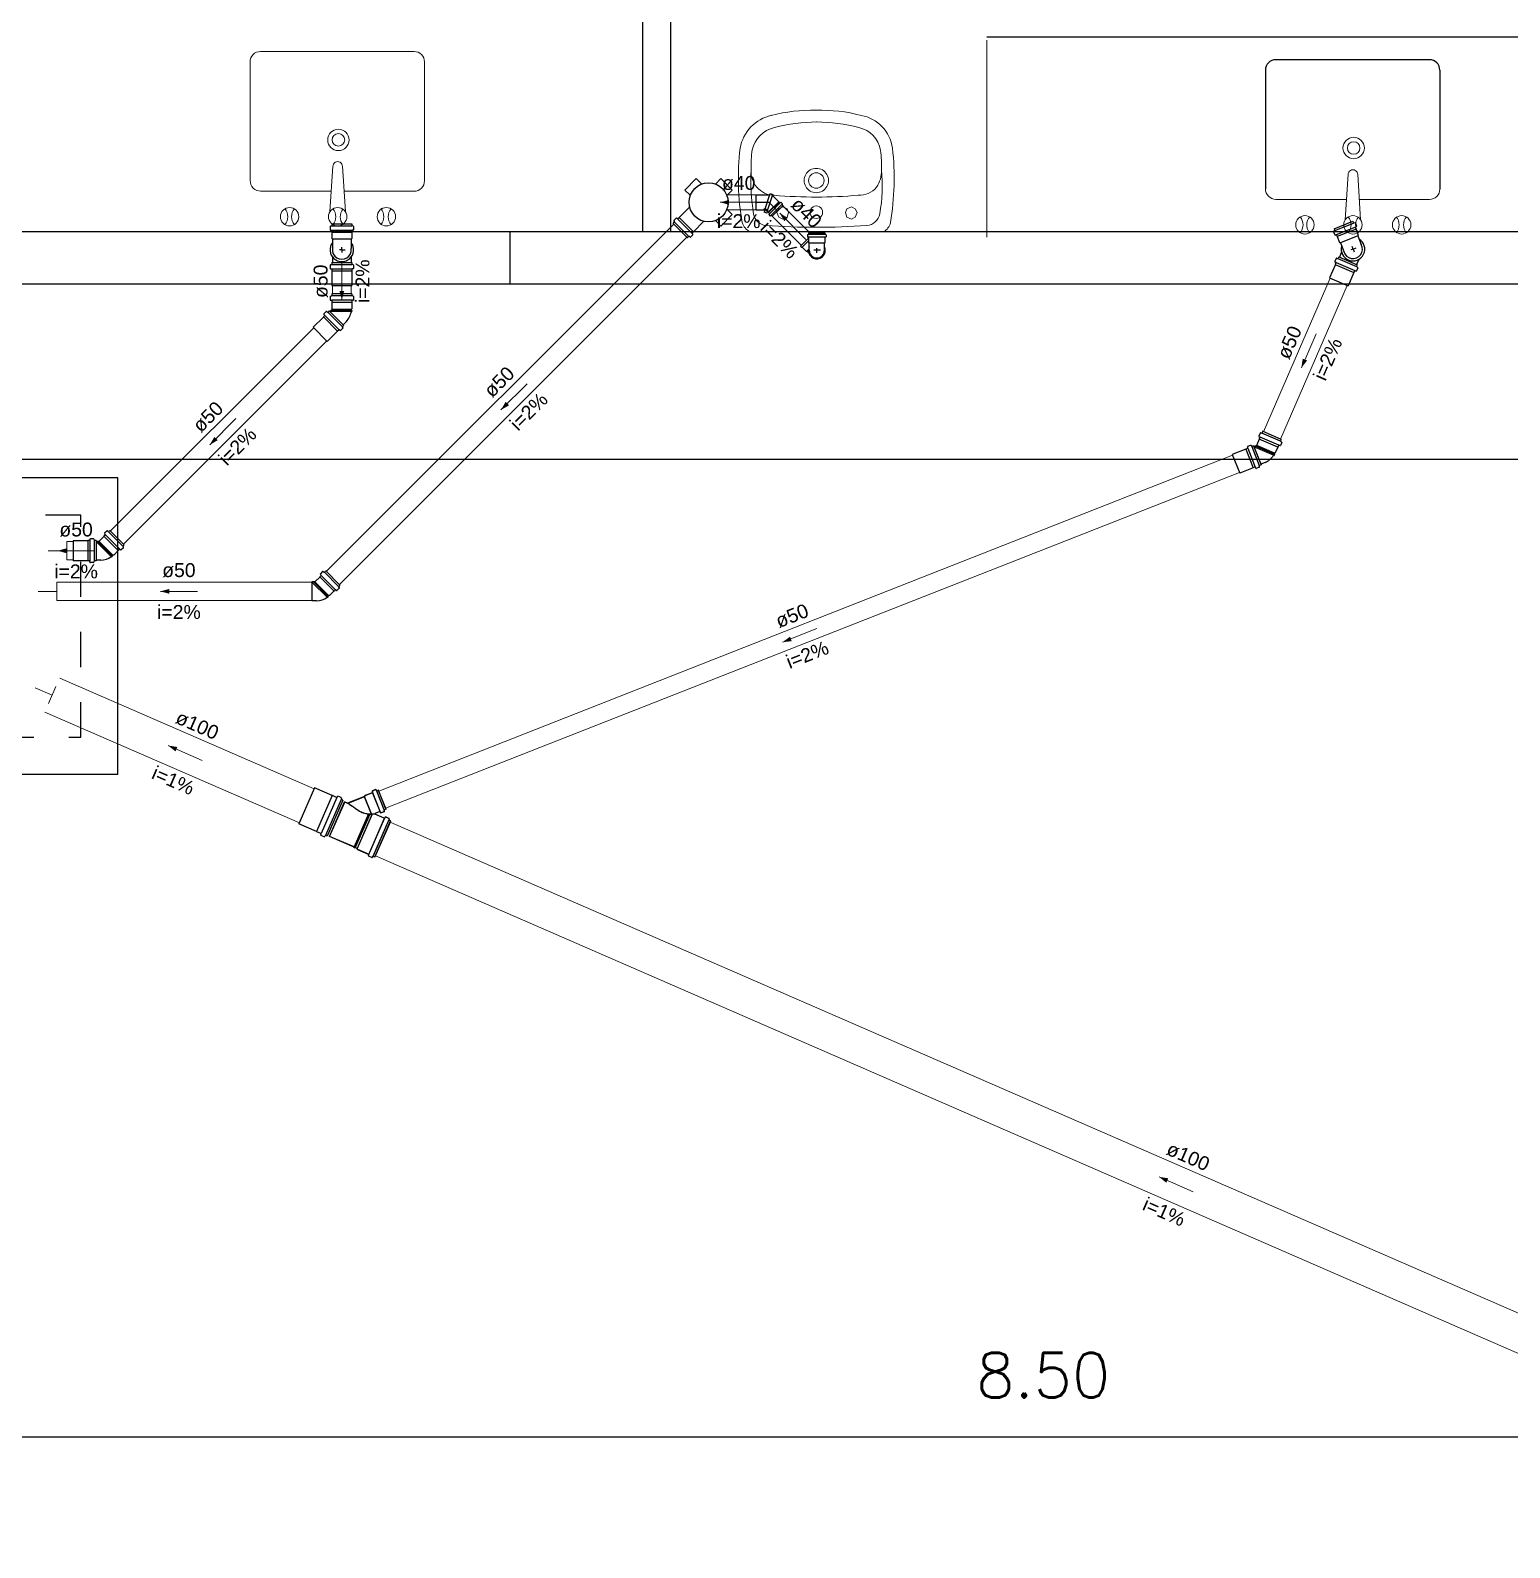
# Model space of a CAD drawing. Header units: millimetres. Extents: x 270 to 744, y -31 to 127.
# Drawn here: x 677.786 to 682.005, y 100.92 to 105.248 of the extents above; entities that cross this region are included whole.
import ezdxf

# ---------------------------------------------------------------- set-up
doc = ezdxf.new("R2010")
doc.units = ezdxf.units.MM
doc.header["$LTSCALE"] = 0.01
doc.header["$MEASUREMENT"] = 0
doc.linetypes.add('Dashed', pattern=[0.75, 0.5, -0.25])
for name, color, linetype, lineweight in [('at_Entity', 7, 'Continuous', 9), ('Nível 1', 7, 'Continuous', 5), ('TQ-Condutos', 3, 'Continuous', 5), ('TQ-Conexões', 9, 'Continuous', 5), ('TQ-Sentido conduto', 9, 'Continuous', 5), ('TQ-Textos conduto', 7, 'Continuous', 5)]:
    doc.layers.add(name, color=color, linetype=linetype, lineweight=lineweight)
for name, color, linetype in [('PAREDES', 8, 'Continuous'), ('Simbolos', 5, 'Continuous'), ('Simbolos_int', 2, 'Continuous')]:
    doc.layers.add(name, color=color, linetype=linetype)
doc.styles.add('Arial', font='arial.ttf')
doc.styles.add('ROMANS', font='simplex.shx')
doc.dimstyles.new('Esc 1-75', dxfattribs={"dimtxt": 0.1275, "dimasz": 0.1125, "dimexe": 0.05, "dimexo": 0.05, "dimgap": 0.1125, "dimtad": 1, "dimzin": 4, "dimdsep": 46, "dimtxsty": 'ROMANS', "dimblk": 'ARCHTICK', "dimcen": 0, "dimclrd": 1, "dimclre": 1, "dimadec": 0, "dimazin": 1, "dimtfac": 1, "dimtix": 1, "dimtmove": 1, "dimatfit": 3, "dimldrblk": 'ARCHTICK', "dimfxl": 0, "dimarcsym": 0})

# ---------------------------------------------------------------- blocks, each defined once
blk = doc.blocks.new('_ARCHTICK')
at = {"color": 0, "linetype": 'ByBlock', "const_width": 0.15}
blk.add_lwpolyline([(-0.5, -0.5), (0.5, 0.5)], dxfattribs=at)
blk = doc.blocks.new('*D24')
at = {"color": 1, "lineweight": -2, "transparency": 16777216}
for p, q in [((676.4273, 101.2859), (676.4273, 101.1859)), ((684.9225, 101.2859), (684.9225, 101.1859)), ((676.4273, 101.2359), (684.9225, 101.2359))]:
    blk.add_line(p, q, dxfattribs=at)
at = {"layer": 'Defpoints', "color": 0, "transparency": 16777216}
for p in [(676.4273, 102.0617), (684.9225, 102.0617), (684.9225, 101.2359)]:
    blk.add_point(p, dxfattribs=at)
at = {"color": 1, "lineweight": -2, "transparency": 16777216, "xscale": 0.1125, "yscale": 0.1125, "zscale": 0.1125, "rotation": 180}
blk.add_blockref('_ARCHTICK', (676.4273, 101.2359), dxfattribs=at)
at = {"color": 1, "lineweight": -2, "transparency": 16777216, "xscale": 0.1125, "yscale": 0.1125, "zscale": 0.1125}
blk.add_blockref('_ARCHTICK', (684.9225, 101.2359), dxfattribs=at)
at = {"color": 0, "transparency": 16777216, "insert": (680.6749, 101.4121), "char_height": 0.1275, "attachment_point": 5, "style": 'ROMANS'}
blk.add_mtext('8.50', dxfattribs=at)

msp = doc.modelspace()

# ---------------------------------------------------------------- hatches: boundary and pattern name
at = {"layer": 'TQ-Sentido conduto', "linetype": 'Continuous'}
for points in [[(679.7535, 104.7572), (679.779, 104.7503), (679.779, 104.764)], [(679.9233, 104.7261), (679.9365, 104.7032), (679.9462, 104.7129)], [(678.6744, 104.4792), (678.6813, 104.5047), (678.6676, 104.5047)], [(681.4111, 104.2852), (681.4275, 104.3059), (681.415, 104.3113)], [(679.1283, 104.1651), (679.1512, 104.1783), (679.1415, 104.188)], [(678.2977, 104.0656), (678.3205, 104.0788), (678.3109, 104.0884)], [(677.8636, 103.7635), (677.8891, 103.7566), (677.8891, 103.7703)], [(678.1569, 103.6477), (678.1824, 103.6409), (678.1824, 103.6545)], [(679.9313, 103.5027), (679.9576, 103.5057), (679.9526, 103.5184)], [(678.1792, 103.2077), (678.1999, 103.1913), (678.2053, 103.2038)], [(681.0053, 101.9776), (681.0259, 101.9611), (681.0314, 101.9737)]]:
    msp.add_hatch(color=256, dxfattribs=at).paths.add_polyline_path(points)

# ---------------------------------------------------------------- linework, layer by layer
at = {"layer": 'at_Entity', "color": 7}
for p, q in [((678.4128, 105.1576), (678.4128, 104.8184)), ((678.8805, 105.1871), (678.4423, 105.1871)), ((678.91, 105.1576), (678.91, 104.8184)), ((678.6404, 104.7306), (678.6488, 104.8605)), ((678.6846, 104.7306), (678.6762, 104.8605)), ((681.5361, 104.7074), (681.5445, 104.8373)), ((681.5802, 104.7074), (681.5719, 104.8373)), ((678.6446, 104.7889), (678.4423, 104.7889)), ((678.8805, 104.7889), (678.6804, 104.7889)), ((681.5403, 104.7657), (681.338, 104.7657)), ((681.7762, 104.7657), (681.5761, 104.7657))]:
    msp.add_line(p, q, dxfattribs=at)
at = {"layer": 'at_Entity'}
for p, q in [((679.9149, 104.7279), (679.9212, 104.7384)), ((679.9212, 104.7152), (679.9149, 104.7279)), ((679.9212, 104.7384), (679.9318, 104.7447)), ((679.9318, 104.7447), (679.9444, 104.7384)), ((679.9444, 104.7384), (679.9486, 104.7279)), ((679.9486, 104.7279), (679.9444, 104.7152)), ((680.1107, 104.7279), (680.1149, 104.7384)), ((680.1149, 104.7152), (680.1107, 104.7279)), ((680.1149, 104.7384), (680.1276, 104.7447)), ((680.1276, 104.7447), (680.1381, 104.7384)), ((680.1381, 104.7384), (680.1444, 104.7279)), ((680.1444, 104.7279), (680.1381, 104.7152)), ((679.9318, 104.7089), (679.9212, 104.7152)), ((679.9444, 104.7152), (679.9318, 104.7089)), ((680.1276, 104.7089), (680.1149, 104.7152)), ((680.1381, 104.7152), (680.1276, 104.7089)), ((679.8391, 104.6731), (680.0286, 104.6731)), ((679.9655, 104.6731), (680.1528, 104.6731)), ((680.0286, 104.6731), (680.2202, 104.6731))]:
    msp.add_line(p, q, dxfattribs=at)
at = {"layer": 'at_Entity', "color": 7}
for centre, radius, start, end in [((678.4416, 105.1583), 0.0288, 88.5159, 181.4841), ((678.8812, 105.1583), 0.0288, 358.5159, 91.4841), ((678.6646, 104.9353), 0.0305, 90, 180), ((678.6646, 104.9353), 0.0179, 90, 180), ((678.6646, 104.9353), 0.0305, 0, 90), ((678.6646, 104.9353), 0.0179, 0, 90), ((681.5603, 104.9121), 0.0305, 90, 180), ((681.5603, 104.9121), 0.0305, 0, 90), ((678.6646, 104.9353), 0.0305, 180, 270), ((678.6646, 104.9353), 0.0179, 180, 270), ((678.6646, 104.9353), 0.0179, 270, 0), ((678.6646, 104.9353), 0.0305, 270, 0), ((681.5603, 104.9121), 0.0305, 180, 270), ((681.5603, 104.9121), 0.0179, 90, 180), ((681.5603, 104.9121), 0.0179, 180, 270), ((681.5603, 104.9121), 0.0179, 0, 90), ((681.5603, 104.9121), 0.0179, 270, 0), ((681.5603, 104.9121), 0.0305, 270, 0), ((678.6625, 104.8595), 0.0137, 120.7215, 180.7361), ((678.6625, 104.8595), 0.0137, 60.7069, 120.7211), ((678.6625, 104.8595), 0.0137, 0.6922, 60.7066), ((678.4434, 104.8195), 0.0305, 180.0055, 270), ((678.8812, 104.8177), 0.0288, 268.5159, 1.4841), ((681.5582, 104.8363), 0.0137, 120.7215, 180.7361), ((681.5582, 104.8363), 0.0137, 60.7069, 120.7211), ((681.5582, 104.8363), 0.0137, 0.6922, 60.7066), ((681.3391, 104.7962), 0.0305, 180.0055, 270), ((681.7769, 104.7944), 0.0288, 268.5159, 1.4841), ((678.5255, 104.7162), 0.0263, 90, 180), ((678.4855, 104.7162), 0.0348, 318.6915, 41.3085), ((678.5255, 104.7162), 0.0263, 0, 90), ((678.5656, 104.7162), 0.0348, 138.8837, 221.1163), ((678.6625, 104.7162), 0.0263, 90, 180), ((678.6225, 104.7162), 0.0348, 319.5318, 40.4682), ((678.6625, 104.7162), 0.0263, 0, 90), ((678.7046, 104.7162), 0.0348, 141.4273, 218.5727), ((678.8015, 104.7162), 0.0263, 90, 180), ((678.7594, 104.7162), 0.0348, 318.7903, 41.2097), ((678.8015, 104.7162), 0.0263, 0, 90), ((678.8415, 104.7162), 0.0348, 138.9936, 221.0064), ((678.5255, 104.7162), 0.0263, 180, 270), ((678.5255, 104.7162), 0.0263, 270, 0), ((678.6625, 104.7162), 0.0263, 180, 270), ((678.6625, 104.7162), 0.0263, 270, 0), ((678.8015, 104.7162), 0.0263, 180, 270), ((678.8015, 104.7162), 0.0263, 270, 0), ((681.4212, 104.693), 0.0263, 90, 180), ((681.4212, 104.693), 0.0263, 180, 270), ((681.3812, 104.693), 0.0348, 318.6915, 41.3085), ((681.4212, 104.693), 0.0263, 0, 90), ((681.4212, 104.693), 0.0263, 270, 0), ((681.4613, 104.693), 0.0348, 138.8837, 221.1163), ((681.5582, 104.693), 0.0263, 90, 180), ((681.5582, 104.693), 0.0263, 180, 270), ((681.5181, 104.693), 0.0348, 319.5318, 40.4682), ((681.5582, 104.693), 0.0263, 0, 90), ((681.5582, 104.693), 0.0263, 270, 0), ((681.6003, 104.693), 0.0348, 141.4273, 218.5727), ((681.6972, 104.693), 0.0263, 90, 180), ((681.6972, 104.693), 0.0263, 180, 270), ((681.6551, 104.693), 0.0348, 318.7903, 41.2097), ((681.6972, 104.693), 0.0263, 0, 90), ((681.6972, 104.693), 0.0263, 270, 0), ((681.7372, 104.693), 0.0348, 138.9936, 221.0064)]:
    msp.add_arc(centre, radius, start, end, dxfattribs=at)
at = {"layer": 'at_Entity'}
for centre, radius, start, end in [((679.9255, 104.8912), 0.1169, 102.514, 169.9443), ((680.0167, 104.5488), 0.4711, 88.698, 104.4219), ((680.0424, 104.4131), 0.5737, 91.3524, 103.5038), ((680.0385, 104.5483), 0.4717, 75.6368, 91.3415), ((680.0154, 104.4172), 0.5696, 76.4579, 88.6966), ((680.1356, 104.8969), 0.1102, 7.7196, 79.5925), ((679.9271, 104.8883), 0.0842, 102.9461, 167.2809), ((680.1333, 104.894), 0.078, 8.4194, 78.3837), ((680.5555, 104.8256), 0.7501, 173.4134, 189.6929), ((680.1508, 104.8602), 0.3094, 171.3221, 181.8265), ((679.8964, 104.8604), 0.3173, 357.9946, 8.1696), ((679.5004, 104.8259), 0.7493, 350.2791, 6.5765), ((680.0276, 104.8194), 0.0347, 90, 149.9929), ((680.0276, 104.8194), 0.0347, 29.9968, 89.9993), ((680.4514, 104.8218), 0.6105, 177.3231, 189.2415), ((679.9126, 104.8461), 0.0712, 176.6025, 219.5997), ((680.0276, 104.8194), 0.0347, 150.0032, 209.9968), ((680.0276, 104.8194), 0.0221, 90, 180), ((680.0276, 104.8194), 0.0221, 180, 270), ((680.0276, 104.8194), 0.0221, 360, 90), ((680.0276, 104.8194), 0.0221, 270.0097, 360), ((680.0276, 104.8194), 0.0347, 330.0032, 29.9968), ((680.1358, 104.8454), 0.0777, 324.6525, 2.8394), ((679.7676, 104.8042), 0.4482, 349.782, 5.7972), ((679.9083, 104.8437), 0.0664, 220.3438, 269.4487), ((680.0307, 106.2394), 1.4673, 265.1896, 269.9391), ((680.0276, 104.8194), 0.0347, 209.9968, 269.9993), ((680.0276, 104.8194), 0.0347, 270, 329.9929), ((680.0276, 106.1179), 1.3457, 270.0208, 275.0951), ((680.1506, 104.8401), 0.0628, 266.7732, 320.7547), ((680.0276, 104.7289), 0.0179, 150.0128, 209.9872), ((680.0276, 104.7289), 0.0179, 90, 150.0398), ((680.0276, 104.7289), 0.0179, 30.0191, 90.0367), ((680.0276, 104.7289), 0.0179, 330.0128, 29.9872), ((680.1693, 104.7313), 0.04, 273.114, 350.3928), ((679.8648, 104.7175), 0.0519, 200.5417, 238.93), ((679.8866, 104.7296), 0.0383, 188.7558, 265.6127), ((680.0213, 106.3928), 1.7069, 265.3753, 270.2103), ((680.0276, 104.7289), 0.0179, 210.0191, 270.0367), ((680.0276, 104.7289), 0.0179, 270, 330.0398), ((680.0276, 106.5554), 1.8695, 270, 274.4144), ((680.2013, 104.707), 0.0384, 297.8673, 348.5693)]:
    msp.add_arc(centre, radius, start, end, dxfattribs=at)
at = {"layer": 'Nível 1'}
msp.add_line((680.5144, 105.2198), (680.5144, 104.6579), dxfattribs=at)
at = {"layer": 'PAREDES'}
for p, q in [((679.5327, 104.6731), (679.5327, 108.1533)), ((679.6123, 104.6731), (679.6123, 108.1533)), ((680.5144, 105.2291), (682.4277, 105.2291)), ((681.7762, 105.1638), (681.338, 105.1638)), ((681.3085, 105.1343), (681.3085, 104.7952)), ((681.8057, 105.1343), (681.8057, 104.7952)), ((682.4361, 104.6731), (673.8819, 104.6731)), ((679.1538, 104.6731), (679.1538, 104.5236)), ((686.5647, 104.5236), (673.7325, 104.5236)), ((684.4225, 104.0236), (673.7325, 104.0236))]:
    msp.add_line(p, q, dxfattribs=at)
for centre, start, end in [((681.3373, 105.1351), 88.5159, 181.4841), ((681.7769, 105.1351), 358.5159, 91.4841)]:
    msp.add_arc(centre, 0.0288, start, end, dxfattribs=at)
at = {"layer": 'Simbolos'}
for p, q in [((679.6527, 104.7922), (679.6853, 104.8248)), ((679.7, 104.8101), (679.6853, 104.8248)), ((679.7407, 104.8101), (679.7555, 104.8248)), ((679.7555, 104.8248), (679.788, 104.7922)), ((679.6675, 104.7775), (679.6527, 104.7922)), ((679.7733, 104.7775), (679.788, 104.7922)), ((679.8559, 104.736), (679.8559, 104.7783)), ((679.8559, 104.7783), (679.8948, 104.7783)), ((679.8809, 104.736), (679.896, 104.7823)), ((679.8885, 104.7335), (679.9036, 104.7798)), ((679.896, 104.7823), (679.9036, 104.7798)), ((679.9027, 104.7768), (679.9245, 104.7551)), ((679.6663, 104.7436), (679.6367, 104.714)), ((679.7733, 104.7368), (679.788, 104.7221)), ((679.8559, 104.736), (679.8809, 104.736)), ((679.8809, 104.736), (679.8786, 104.7291)), ((679.8862, 104.7266), (679.8786, 104.7291)), ((679.8885, 104.7335), (679.8862, 104.7266)), ((679.8905, 104.7287), (679.9207, 104.7589)), ((679.8905, 104.7287), (679.8943, 104.7249)), ((679.8914, 104.7278), (679.9216, 104.758)), ((679.9269, 104.7575), (679.8919, 104.7225)), ((679.8964, 104.718), (679.9313, 104.753)), ((679.932, 104.7476), (679.9018, 104.7174)), ((679.9313, 104.753), (679.9269, 104.7575)), ((679.9289, 104.7506), (679.932, 104.7476)), ((678.6409, 104.6882), (678.6409, 104.6789)), ((678.6416, 104.6892), (678.6448, 104.69)), ((678.6456, 104.6957), (678.7033, 104.6957)), ((678.6456, 104.6957), (678.6456, 104.6911)), ((678.7033, 104.6957), (678.7033, 104.6911)), ((678.7072, 104.6892), (678.7041, 104.69)), ((678.708, 104.6882), (678.708, 104.6789)), ((679.6194, 104.6971), (679.6227, 104.7003)), ((679.6194, 104.6971), (679.6603, 104.6562)), ((679.6212, 104.7044), (679.6229, 104.7016)), ((679.6214, 104.7057), (679.6279, 104.7122)), ((679.6294, 104.7123), (679.6315, 104.7105)), ((679.6329, 104.7106), (679.6363, 104.7139)), ((679.6363, 104.7139), (679.6367, 104.714)), ((679.7068, 104.7031), (679.6772, 104.6734)), ((679.7407, 104.7042), (679.7555, 104.6895)), ((679.7555, 104.6895), (679.788, 104.7221)), ((679.8919, 104.7225), (679.8964, 104.718)), ((679.8988, 104.7204), (679.9018, 104.7174)), ((681.5045, 104.6819), (681.5582, 104.7031)), ((681.5045, 104.6819), (681.5061, 104.6776)), ((681.5582, 104.7031), (681.5599, 104.6988)), ((681.5642, 104.6985), (681.561, 104.6981)), ((681.5652, 104.6853), (681.567, 104.6807)), ((681.5653, 104.6978), (681.5687, 104.6892)), ((681.5682, 104.6879), (681.5657, 104.6866)), ((681.567, 104.6807), (681.5669, 104.6804)), ((678.6418, 104.6779), (678.6446, 104.6776)), ((678.6456, 104.6766), (678.6456, 104.6716)), ((678.6456, 104.6716), (678.6458, 104.6714)), ((678.6458, 104.6714), (678.6458, 104.6537)), ((678.6458, 104.6537), (678.6477, 104.6518)), ((678.6477, 104.6518), (678.6477, 104.6251)), ((678.7031, 104.6537), (678.7012, 104.6518)), ((678.7012, 104.6518), (678.7012, 104.6251)), ((678.7033, 104.6716), (678.7031, 104.6714)), ((678.7031, 104.6714), (678.7031, 104.6537)), ((678.7033, 104.6766), (678.7033, 104.6716)), ((678.7071, 104.6779), (678.7043, 104.6776)), ((679.6603, 104.6562), (679.6635, 104.6595)), ((679.6676, 104.658), (679.6648, 104.6597)), ((679.6689, 104.6582), (679.6754, 104.6647)), ((679.6755, 104.6662), (679.6737, 104.6683)), ((679.6738, 104.6697), (679.6771, 104.6731)), ((679.6771, 104.6731), (679.6772, 104.6734)), ((679.9829, 104.6324), (680.0058, 104.6553)), ((680.0026, 104.6642), (680.0026, 104.6592)), ((680.0034, 104.6652), (680.005, 104.6657)), ((680.0036, 104.6581), (680.0048, 104.658)), ((680.0058, 104.6699), (680.0523, 104.6699)), ((680.0058, 104.6699), (680.0058, 104.6667)), ((680.0058, 104.6569), (680.0058, 104.642)), ((680.0058, 104.642), (680.0073, 104.6404)), ((680.0073, 104.6306), (680.0073, 104.6404)), ((680.0523, 104.642), (680.0508, 104.6404)), ((680.0508, 104.6306), (680.0508, 104.6404)), ((680.0523, 104.6699), (680.0523, 104.6667)), ((680.0523, 104.6569), (680.0523, 104.642)), ((680.0547, 104.6652), (680.0531, 104.6657)), ((680.0545, 104.6581), (680.0533, 104.658)), ((680.0555, 104.6642), (680.0555, 104.6592)), ((681.5028, 104.6732), (681.5062, 104.6646)), ((681.5032, 104.6745), (681.5058, 104.6764)), ((681.5075, 104.664), (681.5102, 104.6648)), ((681.5114, 104.6642), (681.5133, 104.6596)), ((681.5133, 104.6596), (681.5135, 104.6594)), ((681.5135, 104.6594), (681.52, 104.6429)), ((681.52, 104.6429), (681.5225, 104.6419)), ((681.5225, 104.6419), (681.5323, 104.617)), ((681.5669, 104.6804), (681.5734, 104.6639)), ((681.5734, 104.6639), (681.5723, 104.6615)), ((681.5723, 104.6615), (681.5821, 104.6366)), ((678.6477, 104.6015), (678.6477, 104.5855)), ((678.7012, 104.6015), (678.7012, 104.5855)), ((679.9829, 104.6324), (679.9859, 104.6294)), ((679.9859, 104.6294), (679.9874, 104.6294)), ((679.9874, 104.6294), (679.9986, 104.6182)), ((679.9986, 104.6182), (680.0004, 104.6182)), ((680.0064, 104.6122), (680.0004, 104.6182)), ((680.0073, 104.6203), (680.0073, 104.6306)), ((680.0508, 104.6203), (680.0508, 104.6306)), ((681.5102, 104.597), (681.5065, 104.5886)), ((681.5113, 104.5977), (681.5145, 104.5972)), ((681.5175, 104.602), (681.5156, 104.5978)), ((681.5175, 104.602), (681.5704, 104.579)), ((681.5258, 104.6158), (681.5194, 104.6012)), ((681.5749, 104.5944), (681.5685, 104.5798)), ((678.6409, 104.578), (678.6409, 104.5688)), ((678.6416, 104.5791), (678.6448, 104.5799)), ((678.6418, 104.5677), (678.6446, 104.5675)), ((678.6456, 104.5855), (678.7033, 104.5855)), ((678.6456, 104.5855), (678.6456, 104.5809)), ((678.6456, 104.5664), (678.6456, 104.5615)), ((678.6456, 104.5615), (678.6458, 104.5613)), ((678.6458, 104.5613), (678.6458, 104.52)), ((678.7033, 104.5615), (678.7031, 104.5613)), ((678.7031, 104.5613), (678.7031, 104.52)), ((678.7033, 104.5855), (678.7033, 104.5809)), ((678.7033, 104.5664), (678.7033, 104.5615)), ((678.7072, 104.5791), (678.7041, 104.5799)), ((678.7071, 104.5677), (678.7043, 104.5675)), ((678.708, 104.578), (678.708, 104.5688)), ((681.508, 104.5797), (681.4915, 104.5419)), ((681.5069, 104.5872), (681.5094, 104.5859)), ((681.5098, 104.5845), (681.5079, 104.58)), ((681.5079, 104.58), (681.508, 104.5797)), ((681.5606, 104.5568), (681.5441, 104.519)), ((681.5608, 104.5569), (681.5606, 104.5568)), ((681.5628, 104.5615), (681.5608, 104.5569)), ((681.5668, 104.5612), (681.5641, 104.5621)), ((681.5718, 104.5702), (681.5681, 104.5618)), ((681.5704, 104.579), (681.5686, 104.5748)), ((681.5714, 104.5715), (681.5689, 104.5735)), ((678.6409, 104.4883), (678.6409, 104.479)), ((678.6416, 104.4893), (678.6448, 104.4901)), ((678.6418, 104.478), (678.6446, 104.4777)), ((678.7033, 104.4958), (678.6456, 104.4958)), ((678.6456, 104.4958), (678.6456, 104.4912)), ((678.6456, 104.4767), (678.6456, 104.4717)), ((678.6456, 104.4717), (678.6458, 104.4715)), ((678.6458, 104.4715), (678.6458, 104.4538)), ((678.7033, 104.4717), (678.7031, 104.4715)), ((678.7031, 104.4715), (678.7031, 104.4538)), ((678.7033, 104.4958), (678.7033, 104.4912)), ((678.7033, 104.4767), (678.7033, 104.4717)), ((678.7072, 104.4893), (678.7041, 104.4901)), ((678.7071, 104.478), (678.7043, 104.4777)), ((678.708, 104.4883), (678.708, 104.479)), ((678.6217, 104.4301), (678.5925, 104.4009)), ((678.6251, 104.4339), (678.6217, 104.4304)), ((678.6217, 104.4304), (678.6217, 104.4301)), ((678.6234, 104.4374), (678.6252, 104.4353)), ((678.63, 104.4454), (678.6235, 104.4389)), ((678.6313, 104.4456), (678.6341, 104.444)), ((678.6386, 104.4474), (678.6354, 104.4441)), ((678.6386, 104.4474), (678.6795, 104.4065)), ((678.6462, 104.4519), (678.6401, 104.4459)), ((678.6458, 104.4538), (678.6462, 104.4534)), ((678.7031, 104.4538), (678.7012, 104.4519)), ((678.7012, 104.4519), (678.7012, 104.4491)), ((678.7012, 104.4491), (678.7028, 104.449)), ((678.7012, 104.4458), (678.7028, 104.4459)), ((678.7028, 104.449), (678.7028, 104.4459)), ((678.6622, 104.3895), (678.633, 104.3604)), ((678.6625, 104.3895), (678.6622, 104.3895)), ((678.666, 104.393), (678.6625, 104.3895)), ((678.6696, 104.3913), (678.6674, 104.3931)), ((678.6775, 104.3979), (678.671, 104.3914)), ((678.6777, 104.3992), (678.6761, 104.402)), ((678.6795, 104.4065), (678.6762, 104.4033)), ((678.6873, 104.4173), (678.678, 104.408)), ((681.2912, 104.0817), (681.2841, 104.0655)), ((681.2934, 104.0991), (681.2897, 104.0906)), ((681.2902, 104.0892), (681.2926, 104.0879)), ((681.2931, 104.0866), (681.2911, 104.082)), ((681.2911, 104.082), (681.2912, 104.0817)), ((681.2945, 104.0997), (681.2977, 104.0992)), ((681.3007, 104.1041), (681.2989, 104.0998)), ((681.3537, 104.081), (681.3007, 104.1041)), ((681.3537, 104.081), (681.3518, 104.0768)), ((681.3547, 104.0735), (681.3521, 104.0755)), ((681.2526, 104.0534), (681.2142, 104.0383)), ((681.2527, 104.0536), (681.2526, 104.0534)), ((681.2573, 104.0555), (681.2527, 104.0536)), ((681.2571, 104.0594), (681.2579, 104.0567)), ((681.2664, 104.0641), (681.2578, 104.0607)), ((681.2676, 104.0637), (681.2695, 104.0611)), ((681.275, 104.0624), (681.2708, 104.0608)), ((681.275, 104.0624), (681.2962, 104.0087)), ((681.2837, 104.0636), (681.2758, 104.0605)), ((681.2841, 104.0655), (681.2843, 104.065)), ((681.3318, 104.036), (681.3333, 104.0355)), ((681.3342, 104.0416), (681.3331, 104.0391)), ((681.3331, 104.0391), (681.3345, 104.0383)), ((681.3345, 104.0383), (681.3333, 104.0355)), ((681.3367, 104.0426), (681.3342, 104.0416)), ((681.3438, 104.0589), (681.3367, 104.0426)), ((681.3441, 104.059), (681.3438, 104.0589)), ((681.346, 104.0635), (681.3441, 104.059)), ((681.35, 104.0632), (681.3474, 104.0641)), ((681.355, 104.0723), (681.3513, 104.0638)), ((681.2736, 104), (681.2352, 103.9849)), ((681.2738, 103.9999), (681.2736, 104)), ((681.2784, 104.0017), (681.2738, 103.9999)), ((681.281, 103.9987), (681.2798, 104.0012)), ((681.291, 104.0016), (681.2823, 103.9982)), ((681.2916, 104.0027), (681.2912, 104.0059)), ((681.2962, 104.0087), (681.2919, 104.007)), ((681.3077, 104.0155), (681.2954, 104.0107)), ((678.0043, 103.8197), (677.9978, 103.8132)), ((678.0056, 103.8199), (678.0084, 103.8183)), ((678.0129, 103.8217), (678.0097, 103.8184)), ((678.0538, 103.7808), (678.0129, 103.8217)), ((677.9496, 103.7921), (677.9084, 103.7921)), ((677.9498, 103.7924), (677.9496, 103.7921)), ((677.9548, 103.7924), (677.9498, 103.7924)), ((677.956, 103.7961), (677.9558, 103.7933)), ((677.9664, 103.7971), (677.9571, 103.7971)), ((677.9674, 103.7963), (677.9682, 103.7931)), ((677.9738, 103.7924), (677.9692, 103.7924)), ((677.9738, 103.7924), (677.9738, 103.7346)), ((677.9824, 103.7902), (677.9738, 103.7902)), ((677.996, 103.8044), (677.9834, 103.7918)), ((677.9834, 103.7918), (677.9834, 103.7913)), ((677.9995, 103.8082), (677.996, 103.8047)), ((677.996, 103.8047), (677.996, 103.8044)), ((677.9977, 103.8117), (677.9995, 103.8096)), ((678.0518, 103.7722), (678.0453, 103.7657)), ((678.052, 103.7735), (678.0504, 103.7763)), ((678.0538, 103.7808), (678.0505, 103.7776)), ((677.9496, 103.7348), (677.9084, 103.7348)), ((677.9498, 103.7346), (677.9496, 103.7348)), ((677.9548, 103.7346), (677.9498, 103.7346)), ((677.956, 103.7309), (677.9558, 103.7336)), ((677.9664, 103.7299), (677.9571, 103.7299)), ((677.9674, 103.7307), (677.9682, 103.7338)), ((677.9738, 103.7346), (677.9692, 103.7346)), ((677.987, 103.7367), (677.9738, 103.7367)), ((678.0169, 103.747), (678.0182, 103.746)), ((678.0204, 103.7481), (678.0182, 103.746)), ((678.0213, 103.7513), (678.0193, 103.7494)), ((678.0193, 103.7494), (678.0204, 103.7481)), ((678.024, 103.7513), (678.0213, 103.7513)), ((678.0365, 103.7638), (678.024, 103.7513)), ((678.0368, 103.7638), (678.0365, 103.7638)), ((678.0403, 103.7673), (678.0368, 103.7638)), ((678.0439, 103.7656), (678.0417, 103.7674)), ((678.6113, 103.6886), (678.5988, 103.6761)), ((678.6148, 103.6924), (678.6113, 103.6889)), ((678.6113, 103.6889), (678.6113, 103.6886)), ((678.6197, 103.704), (678.6131, 103.6974)), ((678.6131, 103.696), (678.6149, 103.6939)), ((678.6209, 103.7041), (678.6238, 103.7025)), ((678.6283, 103.7059), (678.625, 103.7027)), ((678.6691, 103.6651), (678.6283, 103.7059)), ((678.5977, 103.6745), (678.5892, 103.6745)), ((678.5988, 103.6761), (678.5988, 103.6755)), ((678.6518, 103.6481), (678.6393, 103.6355)), ((678.6521, 103.6481), (678.6518, 103.6481)), ((678.6556, 103.6516), (678.6521, 103.6481)), ((678.6592, 103.6499), (678.6571, 103.6516)), ((678.6672, 103.6565), (678.6606, 103.6499)), ((678.6673, 103.6577), (678.6657, 103.6605)), ((678.6691, 103.6651), (678.6659, 103.6618)), ((678.6023, 103.6209), (678.5892, 103.6209)), ((678.6323, 103.6312), (678.6335, 103.6302)), ((678.6357, 103.6324), (678.6335, 103.6302)), ((678.6366, 103.6355), (678.6347, 103.6336)), ((678.6347, 103.6336), (678.6357, 103.6324)), ((678.6393, 103.6355), (678.6366, 103.6355)), ((678.6473, 103.0651), (678.5966, 103.0871)), ((678.7705, 103.0821), (678.7619, 103.0787)), ((678.7706, 103.0817), (678.762, 103.0784)), ((678.7717, 103.0817), (678.7736, 103.0791)), ((678.7718, 103.0814), (678.7738, 103.0788)), ((678.7791, 103.0805), (678.7749, 103.0788)), ((678.7793, 103.0801), (678.775, 103.0784)), ((678.8003, 103.0267), (678.7791, 103.0805)), ((678.8004, 103.0263), (678.7793, 103.0801)), ((678.6775, 103.0522), (678.6327, 102.949)), ((678.6395, 102.9489), (678.6823, 103.0473)), ((678.6396, 102.9485), (678.6825, 103.0469)), ((678.6476, 103.0652), (678.6473, 103.0651)), ((678.6593, 103.0601), (678.6476, 103.0652)), ((678.662, 103.063), (678.6606, 103.0606)), ((678.6725, 103.0594), (678.6633, 103.0634)), ((678.6731, 103.0583), (678.6726, 103.0552)), ((678.6775, 103.0522), (678.6732, 103.054)), ((678.691, 103.0435), (678.6823, 103.0473)), ((678.6911, 103.0431), (678.6825, 103.0469)), ((678.7391, 103.0624), (678.691, 103.0435)), ((678.7392, 103.0621), (678.6911, 103.0431)), ((678.7403, 103.0652), (678.7391, 103.0624)), ((678.7404, 103.0648), (678.7392, 103.0621)), ((678.7614, 103.0735), (678.7403, 103.0652)), ((678.7615, 103.0731), (678.7404, 103.0648)), ((678.7612, 103.0774), (678.762, 103.0748)), ((678.7614, 103.0771), (678.7622, 103.0744)), ((678.7687, 102.8898), (678.8136, 102.9929)), ((678.7825, 103.0197), (678.7689, 103.0144)), ((678.7953, 103.0009), (678.7689, 103.0124)), ((678.7955, 103.0005), (678.769, 103.0121)), ((678.7827, 103.0194), (678.7691, 103.014)), ((678.7851, 103.0167), (678.7839, 103.0192)), ((678.7852, 103.0164), (678.784, 103.0189)), ((678.7951, 103.0196), (678.7864, 103.0162)), ((678.7952, 103.0192), (678.7866, 103.0159)), ((678.7957, 103.0207), (678.7954, 103.0239)), ((678.7959, 103.0203), (678.7955, 103.0236)), ((678.8003, 103.0267), (678.796, 103.025)), ((678.8004, 103.0263), (678.7962, 103.0247)), ((678.798, 103.0038), (678.7967, 103.0013)), ((678.7981, 103.0034), (678.7968, 103.001)), ((678.8085, 103.0002), (678.7993, 103.0042)), ((678.8086, 102.9999), (678.7995, 103.0039)), ((678.8091, 102.9991), (678.8086, 102.9959)), ((678.8093, 102.9988), (678.8088, 102.9956)), ((678.8136, 102.9929), (678.8093, 102.9948)), ((678.8137, 102.9926), (678.8094, 102.9945)), ((678.6026, 102.9624), (678.5519, 102.9845)), ((678.6027, 102.9621), (678.6026, 102.9624)), ((678.6144, 102.957), (678.6027, 102.9621)), ((678.6141, 102.9531), (678.615, 102.9557)), ((678.6239, 102.9478), (678.6147, 102.9518)), ((678.6251, 102.9481), (678.6271, 102.9506)), ((678.6327, 102.949), (678.6284, 102.9509)), ((678.7688, 102.8895), (678.8137, 102.9926)), ((678.7092, 102.9186), (678.6395, 102.9489)), ((678.7093, 102.9182), (678.6396, 102.9485)), ((678.7092, 102.9186), (678.7087, 102.917)), ((678.7115, 102.9158), (678.7087, 102.917)), ((678.7093, 102.9182), (678.7088, 102.9167)), ((678.7117, 102.9155), (678.7088, 102.9167)), ((678.7123, 102.9172), (678.7115, 102.9158)), ((678.7124, 102.9169), (678.7117, 102.9155)), ((678.7183, 102.9146), (678.7123, 102.9172)), ((678.7184, 102.9142), (678.7124, 102.9169)), ((678.7196, 102.9112), (678.7183, 102.9146)), ((678.7198, 102.9108), (678.7184, 102.9142)), ((678.7505, 102.8978), (678.7196, 102.9112)), ((678.7506, 102.8974), (678.7198, 102.9108)), ((678.7502, 102.8939), (678.751, 102.8965)), ((678.7503, 102.8935), (678.7512, 102.8961)), ((678.7599, 102.8886), (678.7507, 102.8926)), ((678.76, 102.8882), (678.7509, 102.8922)), ((678.7612, 102.8889), (678.7631, 102.8914)), ((678.7613, 102.8885), (678.7633, 102.891)), ((678.7687, 102.8898), (678.7644, 102.8917)), ((678.7688, 102.8895), (678.7645, 102.8914))]:
    msp.add_line(p, q, dxfattribs=at)
at = {"layer": 'Simbolos', "linetype": 'Continuous'}
msp.add_lwpolyline([(677.1904, 103.1262), (678.0352, 103.1262), (678.0352, 103.971), (677.1904, 103.971), (677.1904, 103.1262), (677.1904, 103.1262)], dxfattribs=at)
at = {"layer": 'Simbolos'}
msp.add_circle((679.7204, 104.7572), 0.0558, dxfattribs=at)
for centre, radius, start, end in [((679.6663, 104.7764), 0.00158, 340.41, 45), ((679.7011, 104.8112), 0.00158, 225, 289.5897), ((679.7396, 104.8112), 0.00158, 250.4103, 315), ((679.7744, 104.7764), 0.00158, 135, 199.59), ((679.7744, 104.7379), 0.00158, 160.41, 225), ((678.6419, 104.6882), 0.00106, 105, 180), ((678.6445, 104.6911), 0.00106, 285, 0), ((678.7044, 104.6911), 0.00106, 180, 255), ((678.707, 104.6882), 0.00106, 0, 75), ((679.6222, 104.7049), 0.00106, 135, 210), ((679.6219, 104.7011), 0.00106, 315, 30), ((679.6287, 104.7115), 0.00106, 50, 135), ((679.6322, 104.7113), 0.00106, 230, 315), ((679.7396, 104.7031), 0.00158, 45, 109.59), ((681.5609, 104.6992), 0.00106, 201.4768, 276.4768), ((681.5643, 104.6974), 0.00106, 21.4768, 96.4768), ((681.5662, 104.6857), 0.00106, 116.4768, 201.4768), ((681.5677, 104.6888), 0.00106, 296.4768, 21.4768), ((678.6419, 104.6789), 0.00106, 180, 265), ((678.6445, 104.6766), 0.00106, 0, 85), ((678.7044, 104.6766), 0.00106, 95, 180), ((678.707, 104.6789), 0.00106, 275, 0), ((679.6643, 104.6587), 0.00106, 60, 135), ((679.6682, 104.6589), 0.00106, 240, 315), ((679.6745, 104.669), 0.00106, 135, 220), ((679.6747, 104.6655), 0.00106, 315, 40), ((680.0037, 104.6642), 0.00106, 105, 180), ((680.0037, 104.6592), 0.00106, 180, 265), ((680.0047, 104.6569), 0.00106, 0, 85), ((680.0047, 104.6667), 0.00106, 285, 0), ((680.0534, 104.6667), 0.00106, 180, 255), ((680.0534, 104.6569), 0.00106, 95, 180), ((680.0544, 104.6592), 0.00106, 275, 0), ((680.0544, 104.6642), 0.00106, 0, 75), ((681.5038, 104.6736), 0.00106, 126.4768, 201.4768), ((681.5052, 104.6773), 0.00106, 306.4768, 21.4768), ((681.5072, 104.665), 0.00106, 201.4768, 286.4768), ((681.5105, 104.6638), 0.00106, 21.4768, 106.4768), ((678.6744, 104.6217), 0.027, 172.826, 7.174), ((680.0291, 104.6203), 0.0217, 180, 0), ((681.5111, 104.5966), 0.00106, 81.4768, 156.4768), ((681.5147, 104.5982), 0.00106, 261.4768, 336.4768), ((681.5584, 104.6237), 0.027, 194.3028, 28.6508), ((678.6419, 104.578), 0.00106, 105, 180), ((678.6419, 104.5688), 0.00106, 180, 265), ((678.6445, 104.5664), 0.00106, 0, 85), ((678.6445, 104.5809), 0.00106, 285, 0), ((678.7044, 104.5809), 0.00106, 180, 255), ((678.7044, 104.5664), 0.00106, 95, 180), ((678.707, 104.5688), 0.00106, 275, 0), ((678.707, 104.578), 0.00106, 0, 75), ((681.5074, 104.5881), 0.00106, 156.4768, 241.4768), ((681.5089, 104.5849), 0.00106, 336.4768, 61.4768), ((681.5638, 104.561), 0.00106, 71.4768, 156.4768), ((681.5671, 104.5622), 0.00106, 251.4768, 336.4768), ((681.5696, 104.5743), 0.00106, 156.4768, 231.4768), ((681.5708, 104.5707), 0.00106, 336.4768, 51.4768), ((678.6419, 104.4883), 0.00106, 105, 180), ((678.6419, 104.479), 0.00106, 180, 265), ((678.6445, 104.4767), 0.00106, 0, 85), ((678.6445, 104.4912), 0.00106, 285, 0), ((678.7044, 104.4912), 0.00106, 180, 255), ((678.7044, 104.4767), 0.00106, 95, 180), ((678.707, 104.479), 0.00106, 275, 0), ((678.707, 104.4883), 0.00106, 0, 75), ((678.6242, 104.4381), 0.00106, 135, 220), ((678.6244, 104.4346), 0.00106, 315, 40), ((678.6308, 104.4447), 0.00106, 60, 135), ((678.6346, 104.4449), 0.00106, 240, 315), ((678.6454, 104.4527), 0.00106, 315, 45), ((678.6517, 104.4524), 0.05, 315.444, 352.3977), ((678.6667, 104.3923), 0.00106, 50, 135), ((678.6702, 104.3921), 0.00106, 230, 315), ((678.677, 104.4025), 0.00106, 135, 210), ((678.6768, 104.3987), 0.00106, 315, 30), ((681.2907, 104.0902), 0.00106, 156.4768, 241.4768), ((681.2921, 104.087), 0.00106, 336.4768, 61.4768), ((681.2944, 104.0986), 0.00106, 81.4768, 156.4768), ((681.2979, 104.1003), 0.00106, 261.4768, 336.4768), ((681.3528, 104.0764), 0.00106, 156.4768, 231.4768), ((681.2581, 104.0597), 0.00106, 111.4768, 196.4768), ((681.2569, 104.0564), 0.00106, 291.4768, 16.4768), ((681.2667, 104.0631), 0.00106, 36.4768, 111.4768), ((681.2704, 104.0617), 0.00106, 216.4768, 291.4768), ((681.2834, 104.0646), 0.00106, 291.4768, 21.4768), ((681.289, 104.0618), 0.05, 291.9208, 328.8745), ((681.347, 104.0631), 0.00106, 71.4768, 156.4768), ((681.3503, 104.0642), 0.00106, 251.4768, 336.4768), ((681.354, 104.0727), 0.00106, 336.4768, 51.4768), ((681.2788, 104.0007), 0.00106, 26.4768, 111.4768), ((681.282, 103.9992), 0.00106, 206.4768, 291.4768), ((681.2906, 104.0026), 0.00106, 291.4768, 6.4768), ((681.2923, 104.006), 0.00106, 111.4768, 186.4768), ((678.0051, 103.819), 0.00106, 60, 135), ((678.009, 103.8192), 0.00106, 240, 315), ((677.9548, 103.7934), 0.00106, 270, 355), ((677.9571, 103.796), 0.00106, 90, 175), ((677.9664, 103.796), 0.00106, 15, 90), ((677.9692, 103.7934), 0.00106, 195, 270), ((677.9824, 103.7913), 0.00106, 270, 0), ((677.9985, 103.8124), 0.00106, 135, 220), ((677.9987, 103.8089), 0.00106, 315, 40), ((678.0513, 103.7768), 0.00106, 135, 210), ((678.0511, 103.773), 0.00106, 315, 30), ((677.9548, 103.7335), 0.00106, 5, 90), ((677.9571, 103.7309), 0.00106, 185, 270), ((677.9664, 103.7309), 0.00106, 270, 345), ((677.9692, 103.7335), 0.00106, 90, 165), ((677.9866, 103.7867), 0.05, 270.444, 307.3977), ((678.041, 103.7666), 0.00106, 50, 135), ((678.0445, 103.7664), 0.00106, 230, 315), ((678.6139, 103.6967), 0.00106, 135, 220), ((678.614, 103.6932), 0.00106, 315, 40), ((678.6204, 103.7032), 0.00106, 60, 135), ((678.6243, 103.7034), 0.00106, 240, 315), ((678.5977, 103.6755), 0.00106, 270, 0), ((678.6564, 103.6508), 0.00106, 50, 135), ((678.6599, 103.6507), 0.00106, 230, 315), ((678.6666, 103.6611), 0.00106, 135, 210), ((678.6664, 103.6572), 0.00106, 315, 30), ((678.6019, 103.6709), 0.05, 270.444, 307.3977), ((678.7709, 103.0811), 0.00106, 36.4768, 111.4768), ((678.771, 103.0808), 0.00106, 36.4768, 111.4768), ((678.6597, 103.0611), 0.00106, 246.4768, 331.4768), ((678.6629, 103.0625), 0.00106, 66.4768, 151.4768), ((678.672, 103.0585), 0.00106, 351.4768, 66.4768), ((678.6737, 103.055), 0.00106, 171.4768, 246.4768), ((678.6914, 103.0445), 0.00106, 246.4768, 302.2086), ((678.6915, 103.0441), 0.00106, 246.4768, 302.2086), ((678.7622, 103.0777), 0.00106, 111.4768, 196.4768), ((678.7624, 103.0774), 0.00106, 111.4768, 196.4768), ((678.761, 103.0745), 0.00106, 291.4768, 16.4768), ((678.7611, 103.0741), 0.00106, 291.4768, 16.4768), ((678.7745, 103.0797), 0.00106, 216.4768, 291.4768), ((678.7746, 103.0794), 0.00106, 216.4768, 291.4768), ((678.7693, 103.0134), 0.00106, 111.4768, 246.4768), ((678.7694, 103.013), 0.00106, 111.4768, 246.4768), ((678.7829, 103.0187), 0.00106, 26.4768, 111.4768), ((678.7831, 103.0184), 0.00106, 26.4768, 111.4768), ((678.7861, 103.0172), 0.00106, 206.4768, 291.4768), ((678.7862, 103.0168), 0.00106, 206.4768, 291.4768), ((678.7947, 103.0206), 0.00106, 291.4768, 6.4768), ((678.7948, 103.0202), 0.00106, 291.4768, 6.4768), ((678.7964, 103.024), 0.00106, 111.4768, 186.4768), ((678.7958, 103.0019), 0.00106, 246.4768, 331.4768), ((678.7965, 103.0237), 0.00106, 111.4768, 186.4768), ((678.7959, 103.0015), 0.00106, 246.4768, 331.4768), ((678.7989, 103.0032), 0.00106, 66.4768, 151.4768), ((678.7991, 103.0029), 0.00106, 66.4768, 151.4768), ((678.8081, 102.9993), 0.00106, 351.4768, 66.4768), ((678.8082, 102.9989), 0.00106, 351.4768, 66.4768), ((678.8097, 102.9958), 0.00106, 171.4768, 246.4768), ((678.8098, 102.9954), 0.00106, 171.4768, 246.4768), ((678.6151, 102.9528), 0.00106, 161.4768, 246.4768), ((678.614, 102.956), 0.00106, 341.4768, 66.4768), ((678.6279, 102.95), 0.00106, 66.4768, 141.4768), ((678.6243, 102.9488), 0.00106, 246.4768, 321.4768), ((678.7512, 102.8935), 0.00106, 161.4768, 246.4768), ((678.7513, 102.8932), 0.00106, 161.4768, 246.4768), ((678.75, 102.8968), 0.00106, 341.4768, 66.4768), ((678.7502, 102.8965), 0.00106, 341.4768, 66.4768), ((678.7603, 102.8896), 0.00106, 246.4768, 321.4768), ((678.7605, 102.8892), 0.00106, 246.4768, 321.4768), ((678.764, 102.8907), 0.00106, 66.4768, 141.4768), ((678.7641, 102.8904), 0.00106, 66.4768, 141.4768)]:
    msp.add_arc(centre, radius, start, end, dxfattribs=at)
at = {"layer": 'Simbolos_int'}
for p, q in [((679.8559, 104.7572), (679.8922, 104.7572)), ((679.8809, 104.736), (679.8832, 104.736)), ((679.8832, 104.736), (679.8878, 104.7314)), ((679.8922, 104.7572), (679.9169, 104.7325)), ((678.6456, 104.6902), (678.7033, 104.6902)), ((679.6641, 104.6601), (679.6233, 104.7009)), ((679.6731, 104.669), (679.6322, 104.7099)), ((679.6367, 104.714), (679.6569, 104.6937)), ((679.6772, 104.6734), (679.6569, 104.6937)), ((681.5064, 104.6769), (681.5602, 104.698)), ((681.5111, 104.6651), (681.5648, 104.6862)), ((681.567, 104.6807), (681.5133, 104.6596)), ((678.6456, 104.6775), (678.7033, 104.6775)), ((678.7033, 104.6716), (678.6456, 104.6716)), ((678.7012, 104.6518), (678.6477, 104.6518)), ((679.9874, 104.6294), (680.0058, 104.6478)), ((680.0523, 104.6659), (680.0058, 104.6659)), ((680.0523, 104.6579), (680.0058, 104.6579)), ((680.0508, 104.6404), (680.0073, 104.6404)), ((681.5723, 104.6615), (681.5225, 104.6419)), ((678.6744, 104.6217), (678.6679, 104.6217)), ((678.6744, 104.6217), (678.6744, 104.6293)), ((678.6744, 104.6217), (678.6744, 104.6138)), ((678.6744, 104.6217), (678.6839, 104.6217)), ((680.0004, 104.6182), (680.0051, 104.6229)), ((680.0393, 104.6203), (680.0206, 104.6203)), ((680.0291, 104.613), (680.0291, 104.626)), ((681.5153, 104.5971), (681.5683, 104.574)), ((681.5194, 104.6012), (681.5685, 104.5798)), ((681.5584, 104.6237), (681.5523, 104.6213)), ((681.5584, 104.6237), (681.5556, 104.6308)), ((681.5584, 104.6237), (681.5672, 104.6272)), ((681.5584, 104.6237), (681.5613, 104.6163)), ((678.6456, 104.5801), (678.7033, 104.5801)), ((678.6456, 104.5674), (678.7033, 104.5674)), ((678.6456, 104.5615), (678.7033, 104.5615)), ((678.6477, 104.5855), (678.7012, 104.5855)), ((681.5079, 104.58), (681.5608, 104.5569)), ((681.5102, 104.5854), (681.5632, 104.5624)), ((678.6458, 104.52), (678.7031, 104.52)), ((681.4915, 104.5419), (681.5441, 104.519)), ((678.7033, 104.4904), (678.6456, 104.4904)), ((678.7033, 104.4777), (678.6456, 104.4777)), ((678.7033, 104.4717), (678.6456, 104.4717)), ((678.6217, 104.4304), (678.6625, 104.3895)), ((678.6258, 104.4346), (678.6667, 104.3937)), ((678.6348, 104.4436), (678.6757, 104.4027)), ((678.6401, 104.4459), (678.678, 104.408)), ((678.7012, 104.4458), (678.6402, 104.4458)), ((678.7012, 104.4491), (678.6434, 104.4491)), ((678.7012, 104.4519), (678.6461, 104.4519)), ((678.5925, 104.4009), (678.633, 104.3604)), ((681.3441, 104.059), (681.2911, 104.082)), ((681.3464, 104.0644), (681.2935, 104.0874)), ((681.3515, 104.076), (681.2985, 104.0991)), ((681.2142, 104.0383), (681.2352, 103.9849)), ((681.2527, 104.0536), (681.2738, 103.9999)), ((681.2582, 104.0558), (681.2793, 104.0021)), ((681.27, 104.0605), (681.2912, 104.0067)), ((681.2758, 104.0605), (681.2954, 104.0107)), ((681.3318, 104.036), (681.2759, 104.0603)), ((681.3331, 104.0391), (681.2801, 104.0622)), ((681.3342, 104.0416), (681.2837, 104.0636)), ((678.05, 103.777), (678.0091, 103.8179)), ((677.9084, 103.7921), (677.9084, 103.7348)), ((677.9498, 103.7924), (677.9498, 103.7346)), ((677.9557, 103.7924), (677.9557, 103.7346)), ((677.9684, 103.7924), (677.9684, 103.7346)), ((677.9738, 103.7902), (677.9738, 103.7367)), ((678.0169, 103.747), (677.9738, 103.7901)), ((678.0193, 103.7494), (677.9784, 103.7902)), ((678.0213, 103.7513), (677.9823, 103.7902)), ((678.0368, 103.7638), (677.996, 103.8047)), ((678.041, 103.768), (678.0001, 103.8089)), ((678.6521, 103.6481), (678.6113, 103.6889)), ((678.6563, 103.6523), (678.6155, 103.6931)), ((678.6653, 103.6613), (678.6245, 103.7021)), ((678.5892, 103.6745), (678.5892, 103.6209)), ((678.6323, 103.6312), (678.5892, 103.6743)), ((678.6347, 103.6336), (678.5938, 103.6745)), ((678.6366, 103.6355), (678.5977, 103.6745)), ((678.5966, 103.0871), (678.5519, 102.9845)), ((678.6473, 103.0651), (678.6026, 102.9624)), ((678.6602, 103.0597), (678.6153, 102.9566)), ((678.6725, 103.0544), (678.6276, 102.9512)), ((678.7587, 103.0127), (678.7391, 103.0624)), ((678.7588, 103.0124), (678.7392, 103.0621)), ((678.7834, 103.0201), (678.7623, 103.0738)), ((678.7836, 103.0197), (678.7624, 103.0735)), ((678.7953, 103.0247), (678.7741, 103.0785)), ((678.7954, 103.0244), (678.7742, 103.0781)), ((678.7504, 103.0131), (678.7092, 102.9186)), ((678.7505, 103.0128), (678.7093, 102.9182)), ((678.7539, 103.0128), (678.7123, 102.9172)), ((678.7541, 103.0125), (678.7124, 102.9169)), ((678.761, 103.0127), (678.7183, 102.9146)), ((678.7612, 103.0124), (678.7184, 102.9142)), ((678.7513, 102.8974), (678.7962, 103.0005)), ((678.7515, 102.897), (678.7964, 103.0002)), ((678.7636, 102.892), (678.8085, 102.9951)), ((678.7638, 102.8917), (678.8087, 102.9948))]:
    msp.add_line(p, q, dxfattribs=at)
msp.add_lwpolyline([(679.8905, 104.7287), (679.8889, 104.7315), (679.8873, 104.7349), (679.8848, 104.7372), (679.8805, 104.7384), (679.8778, 104.737), (679.8768, 104.736)], dxfattribs=at)
at = {"layer": 'Simbolos_int', "linetype": 'Dashed'}
msp.add_lwpolyline([(677.296, 103.2318), (677.9296, 103.2318), (677.9296, 103.8654), (677.296, 103.8654), (677.296, 103.2318), (677.296, 103.2318)], dxfattribs=at)
at = {"layer": 'Simbolos_int'}
for centre, radius, start, end in [((678.6744, 104.6217), 0.0336, 142.861, 37.139), ((681.5584, 104.6237), 0.0336, 164.3378, 58.6158), ((680.0291, 104.6203), 0.0241, 154.623, 25.377), ((680.0291, 104.6203), 0.0241, 199.6232, 25.377), ((678.9582, 103.4202), 0.4612, 234.7458, 237.8336), ((678.9583, 103.4198), 0.4612, 234.7458, 237.8336), ((678.7597, 103.0832), 0.0712, 228.6098, 252.9222), ((678.7598, 103.0828), 0.0712, 228.6098, 252.9222), ((678.7584, 103.0935), 0.0808, 255.9277, 276.9692), ((678.7586, 103.0932), 0.0808, 255.9277, 276.9692)]:
    msp.add_arc(centre, radius, start, end, dxfattribs=at)
at = {"layer": 'TQ-Condutos'}
for p, q in [((679.8559, 104.7783), (679.774, 104.7783)), ((679.8559, 104.736), (679.774, 104.736)), ((680.0093, 104.6699), (679.9318, 104.7474)), ((679.6212, 104.6953), (678.63, 103.7042)), ((679.985, 104.6345), (679.9019, 104.7176)), ((679.6585, 104.658), (678.6674, 103.6668)), ((678.648, 104.52), (678.648, 104.4958)), ((678.7008, 104.52), (678.7008, 104.4958)), ((681.4936, 104.541), (681.303, 104.1031)), ((681.542, 104.5199), (681.3514, 104.082)), ((678.5941, 104.3993), (678.0147, 103.8199)), ((678.6314, 104.362), (678.052, 103.7826)), ((681.215, 104.0362), (678.7801, 103.0781)), ((681.2344, 103.987), (678.7994, 103.029)), ((677.9084, 103.7899), (677.89, 103.7899)), ((677.9084, 103.7371), (677.89, 103.7371)), ((678.5892, 103.6741), (677.8613, 103.6741)), ((678.5892, 103.6213), (677.8613, 103.6213)), ((678.5953, 103.0842), (677.8697, 103.4001)), ((678.5532, 102.9874), (677.8275, 103.3033)), ((683.3441, 101.0171), (678.8124, 102.9897)), ((683.302, 100.9203), (678.7703, 102.8929))]:
    msp.add_line(p, q, dxfattribs=at)
at = {"layer": 'TQ-Conexões'}
for p, q in [((677.89, 103.7899), (677.89, 103.7371)), ((677.8372, 103.7635), (677.89, 103.7635)), ((677.8085, 103.6477), (677.8613, 103.6477)), ((677.8613, 103.6741), (677.8613, 103.6213)), ((677.8002, 103.3727), (677.8486, 103.3517)), ((677.8591, 103.3759), (677.8381, 103.3275))]:
    msp.add_line(p, q, dxfattribs=at)
at = {"layer": 'TQ-Sentido conduto'}
for points in [[(679.8591, 104.7572), (679.7535, 104.7572)], [(679.998, 104.6514), (679.9233, 104.7261)], [(678.6744, 104.5848), (678.6744, 104.4792)], [(681.4532, 104.382), (681.4111, 104.2852)], [(679.203, 104.2398), (679.1283, 104.1651)], [(678.3723, 104.1402), (678.2977, 104.0656)], [(677.9692, 103.7635), (677.8636, 103.7635)], [(678.2625, 103.6477), (678.1569, 103.6477)], [(680.0296, 103.5414), (679.9313, 103.5027)], [(678.2761, 103.1656), (678.1792, 103.2077)], [(681.1021, 101.9354), (681.0053, 101.9776)]]:
    msp.add_lwpolyline(points, dxfattribs=at)

# ---------------------------------------------------------------- texts
at = {"layer": 'TQ-Textos conduto', "char_height": 0.0396, "attachment_point": 8, "line_spacing_factor": 0.6, "style": 'Arial'}
for s, insert, width in [('ø40', (679.8063, 104.7916), 0.14256), ('i=2%', (679.8063, 104.6834), 0.19008), ('ø50', (677.9164, 103.8032), 0.14256), ('ø50', (678.2097, 103.6874), 0.14256), ('i=2%', (677.9164, 103.6844), 0.19008), ('i=2%', (678.2097, 103.5686), 0.19008)]:
    msp.add_mtext(s, dxfattribs=dict(at, insert=insert, width=width))
for s, insert, width, rotation in [('ø40', (679.985, 104.7131), 0.14256, 314.9999), ('i=2%', (679.9085, 104.6366), 0.19008, 314.9999), ('ø50', (678.6347, 104.532), 0.14256, 90.0002), ('i=2%', (678.7535, 104.532), 0.19008, 90.0002), ('ø50', (681.3957, 104.3495), 0.14256, 66.4746), ('i=2%', (681.5046, 104.3021), 0.19008, 66.4746), ('ø50', (679.1375, 104.2305), 0.14256, 45.0001), ('i=2%', (679.2216, 104.1465), 0.19008, 45.0001), ('ø50', (678.3069, 104.131), 0.14256, 45.0001), ('i=2%', (678.3909, 104.047), 0.19008, 45.0001), ('ø50', (679.9659, 103.559), 0.14256, 21.4745), ('i=2%', (680.0094, 103.4485), 0.19008, 21.4745), ('ø100', (678.254, 103.2473), 0.19008, 336.4744), ('i=1%', (678.1855, 103.09), 0.19008, 336.4744), ('ø100', (681.0801, 102.0171), 0.19008, 336.4744), ('i=1%', (681.0116, 101.8598), 0.19008, 336.4744)]:
    msp.add_mtext(s, dxfattribs=dict(at, insert=insert, width=width, rotation=rotation))

# ---------------------------------------------------------------- dimensions: what is measured, and where the dimension line sits
dim = msp.add_linear_dim(base=(684.9225, 101.2359), p1=(676.4273, 102.0617), p2=(684.9225, 102.0617), dimstyle='Esc 1-75')
dim.commit()
dim.dimension.update_dxf_attribs({"geometry": '*D24', "text_midpoint": (680.6749, 101.4121)})

doc.saveas('drawing.dxf')
